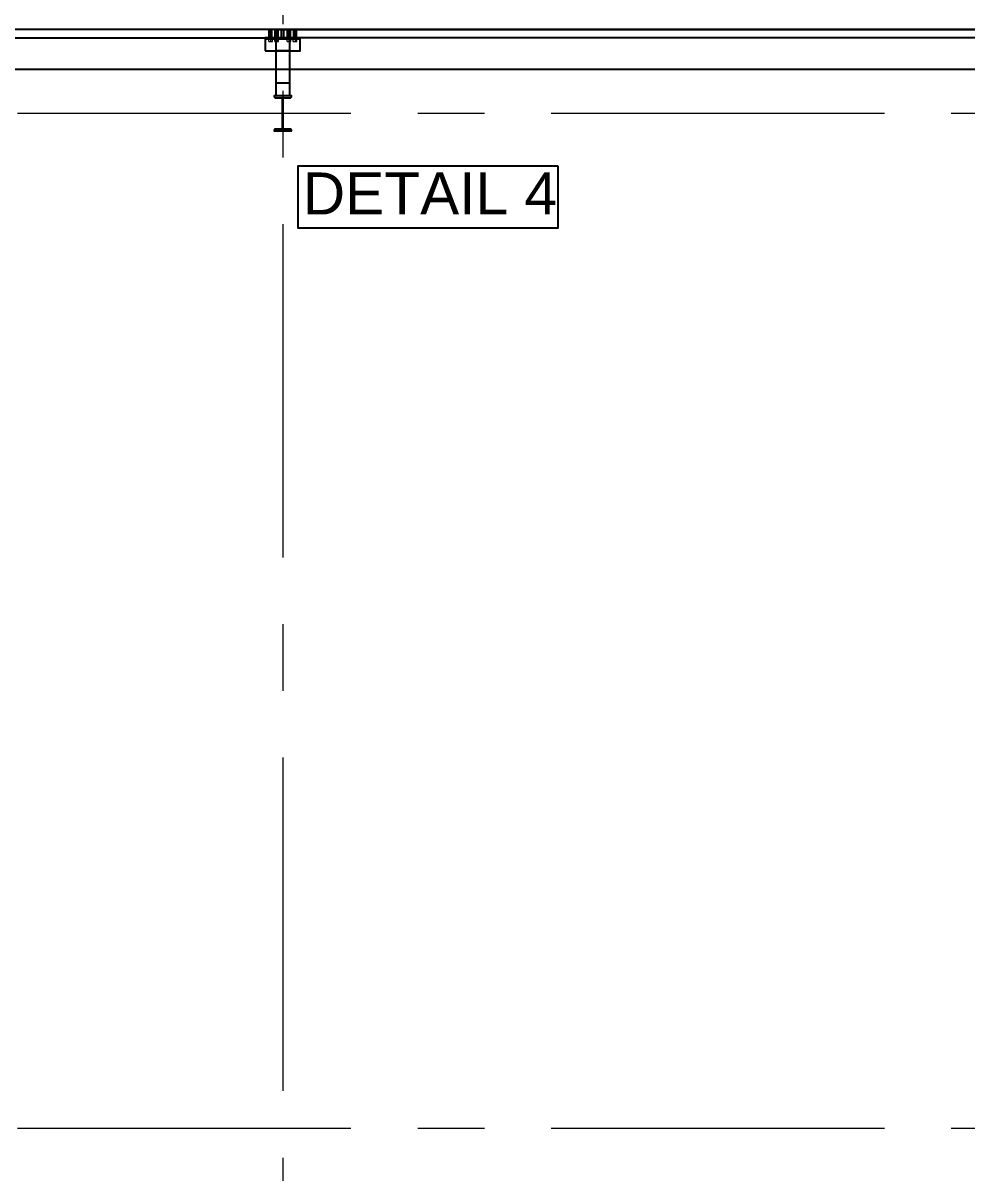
# Model space of a CAD drawing. Header units: millimetres. Extents: x 3470347 to 5996549, y -3470518 to 17149644.
# Drawn here: x 4850808 to 4856201, y 6634573 to 6641144 of the extents above; entities that cross this region are included whole.
import ezdxf
from ezdxf.enums import TextEntityAlignment as Align

# ---------------------------------------------------------------- set-up
doc = ezdxf.new("R2010")
doc.units = ezdxf.units.MM
doc.header["$MEASUREMENT"] = 0
doc.header["$PDMODE"] = 35
doc.header["$PDSIZE"] = -5
doc.linetypes.add('CENTER', pattern=[50.8, 31.75, -6.35, 6.35, -6.35])
doc.layers.get('0').update_dxf_attribs({"linetype": 'CONTINUOUS', "lineweight": 25})
doc.layers.get('DEFPOINTS').update_dxf_attribs({"linetype": 'CONTINUOUS', "lineweight": 25})
for name, color, linetype in [('5', 3, 'CONTINUOUS'), ('BOLT', 1, 'CONTINUOUS'), ('lintel', 2, 'CONTINUOUS')]:
    doc.layers.add(name, color=color, linetype=linetype)
doc.layers.add('CENTER', color=8, linetype='CENTER', lineweight=0)
doc.layers.add('channnel', color=2, linetype='CONTINUOUS', lineweight=15)
doc.styles.add('DIM', font='geniso.shx', dxfattribs={"width": 0.85})
doc.styles.add('TITLE', font='arial.ttf')
doc.dimstyles.new('ST-100', dxfattribs={"dimscale": 100, "dimtxt": 7, "dimasz": 5, "dimexe": 0.18, "dimexo": 0.0625, "dimgap": 0.2, "dimtad": 0, "dimdec": 0, "dimzin": 0, "dimdsep": 46, "dimtxsty": 'DIM', "dimblk": 'OPEN90', "dimcen": 0.09, "dimclrd": 256, "dimclrt": 7, "dimadec": 0, "dimazin": 0, "dimtfac": 1, "dimtdec": 0, "dimtofl": 0, "dimtmove": 0, "dimatfit": 3, "dimldrblk": 'OPEN90', "dimfxl": 1, "dimtolj": 1, "dimtzin": 0, "dimlwd": -1, "dimarcsym": 0})

# ---------------------------------------------------------------- blocks, each defined once
blk = doc.blocks.new('_Open90')
at = {"color": 0, "linetype": 'ByBlock', "lineweight": -2}
for p, q in [((-0.5, 0.5), (0, 0)), ((0, 0), (-1, 0)), ((0, 0), (-0.5, -0.5))]:
    blk.add_line(p, q, dxfattribs=at)
blk = doc.blocks.new('*D1790')
at = {"layer": 'BOLT', "color": 0, "lineweight": -2}
for p, q in [((4832492.9, 6641113.5), (4832492.9, 6644505)), ((4862492.9, 6641113.5), (4862492.9, 6644505))]:
    blk.add_line(p, q, dxfattribs=at)
at = {"layer": 'BOLT'}
for p, q in [((4832992.9, 6644487), (4844999.4, 6644487)), ((4861992.9, 6644487), (4849986.4, 6644487))]:
    blk.add_line(p, q, dxfattribs=at)
at = {"layer": 'DEFPOINTS', "color": 0}
for p in [(4862492.9, 6644487), (4832492.9, 6641107.3), (4862492.9, 6641107.3)]:
    blk.add_point(p, dxfattribs=at)
at = {"layer": 'BOLT', "xscale": 500, "yscale": 500, "zscale": 500, "rotation": 180}
blk.add_blockref('_Open90', (4832492.9, 6644487), dxfattribs=at)
at = {"layer": 'BOLT', "xscale": 500, "yscale": 500, "zscale": 500}
blk.add_blockref('_Open90', (4862492.9, 6644487), dxfattribs=at)
at = {"layer": 'BOLT', "color": 7, "insert": (4847492.9, 6644487), "char_height": 600, "attachment_point": 5, "style": 'DIM'}
blk.add_mtext('\\A1;30000 WALL O/O', dxfattribs=at)

msp = doc.modelspace()

# ---------------------------------------------------------------- hatches: boundary and pattern name
at = {"transparency": 33554559}
h = msp.add_hatch(color=1, dxfattribs=at)
h.dxf.hatch_style = 1
h.paths.add_polyline_path([(4852242.54, 6640527.26), (4852342.54, 6640527.26), (4852342.54, 6640528.06, 0.4142136), (4852332.54, 6640538.06), (4852295.39, 6640538.06), (4852295.39, 6640716.46), (4852332.54, 6640716.46, 0.4142136), (4852342.54, 6640726.46), (4852342.54, 6640727.26), (4852242.54, 6640727.26), (4852242.54, 6640726.46, 0.4142136), (4852252.54, 6640716.46), (4852289.69, 6640716.46), (4852289.69, 6640538.06), (4852252.54, 6640538.06, 0.4142136), (4852242.54, 6640528.06)])

# ---------------------------------------------------------------- linework, layer by layer
at = {"color": 8, "linetype": 'ByBlock'}
for p, q in [((4852214.54, 6641051.26, 0), (4852214.54, 6641107.26, 0)), ((4852222.54, 6641051.26, 0), (4852222.54, 6641107.26, 0)), ((4852230.54, 6641051.26, 0), (4852230.54, 6641107.26, 0)), ((4852249.54, 6641051.26, 0), (4852249.54, 6641107.26, 0)), ((4852257.54, 6641051.26, 0), (4852257.54, 6641107.26, 0)), ((4852265.54, 6641051.26, 0), (4852265.54, 6641107.26, 0)), ((4852319.54, 6641051.26, 0), (4852319.54, 6641107.26, 0)), ((4852327.54, 6641051.26, 0), (4852327.54, 6641107.26, 0)), ((4852335.54, 6641051.26, 0), (4852335.54, 6641107.26, 0)), ((4852354.54, 6641051.26, 0), (4852354.54, 6641107.26, 0)), ((4852362.54, 6641051.26, 0), (4852362.54, 6641107.26, 0)), ((4852370.54, 6641051.26, 0), (4852370.54, 6641107.26, 0))]:
    msp.add_line(p, q, dxfattribs=at)
at = {"color": 2}
for p, q in [((4852285.87, 6641059.26, 0), (4852285.87, 6641107.26, 0)), ((4852285.87, 6641059.26, 0), (4852285.87, 6641107.26, 0)), ((4852299.2, 6641059.26, 0), (4852299.2, 6641107.26, 0)), ((4852299.2, 6641059.26, 0), (4852299.2, 6641107.26, 0))]:
    msp.add_line(p, q, dxfattribs=at)
at = {"color": 3}
msp.add_line((4852392.54, 6641051.26, 0), (4852192.54, 6641051.26, 0), dxfattribs=at)
at = {"color": 8, "elevation": 0}
for points in [[(4832492.87, 6641107.26), (4832492.87, 6611107.26), (4862492.87, 6611107.26), (4862492.87, 6641107.26)], [(4832722.87, 6640877.26), (4832722.87, 6611337.26), (4862262.87, 6611337.26), (4862262.87, 6640877.26)]]:
    msp.add_lwpolyline(points, close=True, dxfattribs=at)
at = {"color": 6, "linetype": 'ByBlock', "elevation": 0}
for points in [[(4852285.87, 6641059.26), (4852285.87, 6641107.26), (4847312.04, 6641107.26), (4847312.04, 6641059.26)], [(4852299.2, 6641059.26), (4852299.2, 6641107.26), (4857106.54, 6641107.26), (4857106.54, 6641059.26)]]:
    msp.add_lwpolyline(points, close=True, dxfattribs=at)
at = {"color": 3, "elevation": 0}
for points in [[(4852192.54, 6640984.26), (4852392.54, 6640984.26), (4852392.54, 6641059.26), (4852192.54, 6641059.26)], [(4852330.04, 6641059.26), (4852330.04, 6640984.26), (4852255.04, 6640984.26), (4852255.04, 6641059.26)], [(4852330.04, 6640802.26), (4852330.04, 6640727.26), (4852255.04, 6640727.26), (4852255.04, 6640802.26)]]:
    msp.add_lwpolyline(points, close=True, dxfattribs=at)
at = {"color": 1, "elevation": 0}
msp.add_lwpolyline([(4852295.39, 6640538.06), (4852295.39, 6640716.46), (4852332.54, 6640716.46, 0.4142136), (4852342.54, 6640726.46), (4852342.54, 6640727.26), (4852242.54, 6640727.26), (4852242.54, 6640726.46, 0.4142136), (4852252.54, 6640716.46), (4852289.69, 6640716.46), (4852289.69, 6640538.06), (4852252.54, 6640538.06, 0.4142136), (4852242.54, 6640528.06), (4852242.54, 6640527.26), (4852342.54, 6640527.26), (4852342.54, 6640528.06, 0.4142136), (4852332.54, 6640538.06)], format="xyb", close=True, dxfattribs=at)
at = {"layer": 'CENTER', "color": 8, "ltscale": 60}
for p, q in [((4852292.54, 6646090.98, 0), (4852292.54, 6608276.48, 0)), ((4864873.95, 6640627.26, 0), (4827811.52, 6640627.26, 0)), ((4864873.95, 6634827.26, 0), (4827811.52, 6634827.26, 0))]:
    msp.add_line(p, q, dxfattribs=at)
at = {"layer": 'channnel', "color": 8, "linetype": 'ByBlock'}
for p, q in [((4852214.54, 6641051.26, 0), (4852214.54, 6641107.26, 0)), ((4852214.54, 6641107.26, 0), (4852230.54, 6641107.26, 0)), ((4852230.54, 6641051.26, 0), (4852230.54, 6641107.26, 0)), ((4852249.54, 6641051.26, 0), (4852249.54, 6641107.26, 0)), ((4852249.54, 6641107.26, 0), (4852265.54, 6641107.26, 0)), ((4852265.54, 6641051.26, 0), (4852265.54, 6641107.26, 0)), ((4852319.54, 6641051.26, 0), (4852319.54, 6641107.26, 0)), ((4852335.54, 6641107.26, 0), (4852319.54, 6641107.26, 0)), ((4852335.54, 6641051.26, 0), (4852335.54, 6641107.26, 0)), ((4852354.54, 6641051.26, 0), (4852354.54, 6641107.26, 0)), ((4852370.54, 6641107.26, 0), (4852354.54, 6641107.26, 0)), ((4852370.54, 6641051.26, 0), (4852370.54, 6641107.26, 0)), ((4852211.87, 6641051.26, 0), (4852233.2, 6641051.26, 0)), ((4852211.87, 6641038.94, 0), (4852211.87, 6641051.26, 0)), ((4852230.54, 6641065.66, 0), (4852214.54, 6641065.66, 0)), ((4852222.54, 6641051.26, 0), (4852222.54, 6641038.94, 0)), ((4852233.2, 6641038.94, 0), (4852233.2, 6641051.26, 0)), ((4852246.87, 6641051.26, 0), (4852268.2, 6641051.26, 0)), ((4852246.87, 6641038.94, 0), (4852246.87, 6641051.26, 0)), ((4852265.54, 6641065.66, 0), (4852249.54, 6641065.66, 0)), ((4852257.54, 6641051.26, 0), (4852257.54, 6641038.94, 0)), ((4852268.2, 6641038.94, 0), (4852268.2, 6641051.26, 0)), ((4852338.2, 6641051.26, 0), (4852316.87, 6641051.26, 0)), ((4852316.87, 6641038.94, 0), (4852316.87, 6641051.26, 0)), ((4852319.54, 6641065.66, 0), (4852335.54, 6641065.66, 0)), ((4852327.54, 6641051.26, 0), (4852327.54, 6641038.94, 0)), ((4852338.2, 6641038.94, 0), (4852338.2, 6641051.26, 0)), ((4852373.2, 6641051.26, 0), (4852351.87, 6641051.26, 0)), ((4852351.87, 6641038.94, 0), (4852351.87, 6641051.26, 0)), ((4852354.54, 6641065.66, 0), (4852370.54, 6641065.66, 0)), ((4852362.54, 6641051.26, 0), (4852362.54, 6641038.94, 0)), ((4852373.2, 6641038.94, 0), (4852373.2, 6641051.26, 0))]:
    msp.add_line(p, q, dxfattribs=at)
at = {"layer": 'channnel', "color": 8, "linetype": 'Continuous'}
for p, q in [((4852229.96, 6641098.43, 0), (4852214.54, 6641105.62, 0)), ((4852229.96, 6641095.4, 0), (4852214.54, 6641102.59, 0)), ((4852230.54, 6641092.09, 0), (4852214.54, 6641099.55, 0)), ((4852230.54, 6641089.06, 0), (4852214.54, 6641096.52, 0)), ((4852230.54, 6641086.02, 0), (4852214.54, 6641093.48, 0)), ((4852230.54, 6641082.99, 0), (4852214.54, 6641090.45, 0)), ((4852230.54, 6641099.68, 0), (4852215.12, 6641106.87, 0)), ((4852230.54, 6641096.64, 0), (4852215.12, 6641103.83, 0)), ((4852230.54, 6641093.61, 0), (4852215.12, 6641100.8, 0)), ((4852229.96, 6641090.85, 0), (4852215.12, 6641097.76, 0)), ((4852229.96, 6641087.81, 0), (4852215.12, 6641094.73, 0)), ((4852229.96, 6641084.78, 0), (4852215.12, 6641091.7, 0)), ((4852229.96, 6641101.47, 0), (4852217.53, 6641107.26, 0)), ((4852230.54, 6641102.71, 0), (4852220.78, 6641107.26, 0)), ((4852229.96, 6641104.5, 0), (4852224.03, 6641107.26, 0)), ((4852230.54, 6641105.75, 0), (4852227.29, 6641107.26, 0)), ((4852264.96, 6641098.43, 0), (4852249.54, 6641105.62, 0)), ((4852264.96, 6641095.4, 0), (4852249.54, 6641102.59, 0)), ((4852265.54, 6641092.09, 0), (4852249.54, 6641099.55, 0)), ((4852265.54, 6641089.06, 0), (4852249.54, 6641096.52, 0)), ((4852265.54, 6641086.02, 0), (4852249.54, 6641093.48, 0)), ((4852265.54, 6641082.99, 0), (4852249.54, 6641090.45, 0)), ((4852265.54, 6641099.68, 0), (4852250.12, 6641106.87, 0)), ((4852265.54, 6641096.64, 0), (4852250.12, 6641103.83, 0)), ((4852265.54, 6641093.61, 0), (4852250.12, 6641100.8, 0)), ((4852264.96, 6641090.85, 0), (4852250.12, 6641097.76, 0)), ((4852264.96, 6641087.81, 0), (4852250.12, 6641094.73, 0)), ((4852264.96, 6641084.78, 0), (4852250.12, 6641091.7, 0)), ((4852264.96, 6641101.47, 0), (4852252.53, 6641107.26, 0)), ((4852265.54, 6641102.71, 0), (4852255.78, 6641107.26, 0)), ((4852264.96, 6641104.5, 0), (4852259.03, 6641107.26, 0)), ((4852265.54, 6641105.75, 0), (4852262.29, 6641107.26, 0)), ((4852319.54, 6641105.75, 0), (4852322.79, 6641107.26, 0)), ((4852319.54, 6641102.71, 0), (4852329.29, 6641107.26, 0)), ((4852319.54, 6641099.68, 0), (4852334.96, 6641106.87, 0)), ((4852319.54, 6641096.64, 0), (4852334.96, 6641103.83, 0)), ((4852319.54, 6641093.61, 0), (4852334.96, 6641100.8, 0)), ((4852319.54, 6641092.09, 0), (4852335.54, 6641099.55, 0)), ((4852319.54, 6641089.06, 0), (4852335.54, 6641096.52, 0)), ((4852319.54, 6641086.02, 0), (4852335.54, 6641093.48, 0)), ((4852319.54, 6641082.99, 0), (4852335.54, 6641090.45, 0)), ((4852320.12, 6641104.5, 0), (4852326.04, 6641107.26, 0)), ((4852320.12, 6641101.47, 0), (4852332.55, 6641107.26, 0)), ((4852320.12, 6641098.43, 0), (4852335.54, 6641105.62, 0)), ((4852320.12, 6641095.4, 0), (4852335.54, 6641102.59, 0)), ((4852320.12, 6641090.85, 0), (4852334.96, 6641097.76, 0)), ((4852320.12, 6641087.81, 0), (4852334.96, 6641094.73, 0)), ((4852320.12, 6641084.78, 0), (4852334.96, 6641091.7, 0)), ((4852354.54, 6641105.75, 0), (4852357.79, 6641107.26, 0)), ((4852354.54, 6641102.71, 0), (4852364.29, 6641107.26, 0)), ((4852354.54, 6641099.68, 0), (4852369.96, 6641106.87, 0)), ((4852354.54, 6641096.64, 0), (4852369.96, 6641103.83, 0)), ((4852354.54, 6641093.61, 0), (4852369.96, 6641100.8, 0)), ((4852354.54, 6641092.09, 0), (4852370.54, 6641099.55, 0)), ((4852354.54, 6641089.06, 0), (4852370.54, 6641096.52, 0)), ((4852354.54, 6641086.02, 0), (4852370.54, 6641093.48, 0)), ((4852354.54, 6641082.99, 0), (4852370.54, 6641090.45, 0)), ((4852355.12, 6641104.5, 0), (4852361.04, 6641107.26, 0)), ((4852355.12, 6641101.47, 0), (4852367.55, 6641107.26, 0)), ((4852355.12, 6641098.43, 0), (4852370.54, 6641105.62, 0)), ((4852355.12, 6641095.4, 0), (4852370.54, 6641102.59, 0)), ((4852355.12, 6641090.85, 0), (4852369.96, 6641097.76, 0)), ((4852355.12, 6641087.81, 0), (4852369.96, 6641094.73, 0)), ((4852355.12, 6641084.78, 0), (4852369.96, 6641091.7, 0)), ((4852230.54, 6641079.95, 0), (4852214.54, 6641087.42, 0)), ((4852230.54, 6641077.38, 0), (4852214.54, 6641084.84, 0)), ((4852230.54, 6641076.92, 0), (4852214.54, 6641084.38, 0)), ((4852230.54, 6641083.45, 0), (4852214.54, 6641084.24, 0)), ((4852230.54, 6641082.85, 0), (4852214.54, 6641078.31, 0)), ((4852230.54, 6641074.35, 0), (4852214.54, 6641081.81, 0)), ((4852230.54, 6641073.89, 0), (4852214.54, 6641081.35, 0)), ((4852230.54, 6641080.42, 0), (4852214.54, 6641075.88, 0)), ((4852214.79, 6641080.18, 0), (4852214.54, 6641080.29, 0)), ((4852230.54, 6641071.31, 0), (4852214.54, 6641078.77, 0)), ((4852214.79, 6641077.14, 0), (4852214.54, 6641077.26, 0)), ((4852230.54, 6641068.28, 0), (4852214.54, 6641075.74, 0)), ((4852230.54, 6641074.48, 0), (4852214.54, 6641075.28, 0)), ((4852214.79, 6641074.11, 0), (4852214.54, 6641074.22, 0)), ((4852229.64, 6641065.66, 0), (4852214.54, 6641072.71, 0)), ((4852214.79, 6641071.07, 0), (4852214.54, 6641071.19, 0)), ((4852223.14, 6641065.66, 0), (4852214.54, 6641069.67, 0)), ((4852214.79, 6641068.04, 0), (4852214.54, 6641068.15, 0)), ((4852216.63, 6641065.66, 0), (4852214.54, 6641066.64, 0)), ((4852214.79, 6641065, 0), (4852214.54, 6641065.12, 0)), ((4852229.96, 6641081.74, 0), (4852215.12, 6641088.66, 0)), ((4852229.96, 6641078.71, 0), (4852215.12, 6641085.63, 0)), ((4852229.96, 6641084.64, 0), (4852215.12, 6641079.56, 0)), ((4852229.96, 6641076.14, 0), (4852215.12, 6641083.05, 0)), ((4852229.96, 6641075.67, 0), (4852215.12, 6641082.59, 0)), ((4852229.96, 6641082.2, 0), (4852215.12, 6641082.46, 0)), ((4852229.96, 6641073.1, 0), (4852215.12, 6641080.02, 0)), ((4852229.96, 6641079.17, 0), (4852215.12, 6641074.09, 0)), ((4852229.96, 6641070.07, 0), (4852215.12, 6641076.99, 0)), ((4852229.96, 6641076.27, 0), (4852215.12, 6641076.52, 0)), ((4852229.96, 6641067.03, 0), (4852215.12, 6641073.95, 0)), ((4852229.96, 6641073.24, 0), (4852215.12, 6641073.49, 0)), ((4852226.39, 6641065.66, 0), (4852215.12, 6641070.92, 0)), ((4852219.88, 6641065.66, 0), (4852215.12, 6641067.88, 0)), ((4852265.54, 6641079.95, 0), (4852249.54, 6641087.42, 0)), ((4852265.54, 6641077.38, 0), (4852249.54, 6641084.84, 0)), ((4852265.54, 6641076.92, 0), (4852249.54, 6641084.38, 0)), ((4852265.54, 6641083.45, 0), (4852249.54, 6641084.24, 0)), ((4852265.54, 6641082.85, 0), (4852249.54, 6641078.31, 0)), ((4852265.54, 6641074.35, 0), (4852249.54, 6641081.81, 0)), ((4852265.54, 6641073.89, 0), (4852249.54, 6641081.35, 0)), ((4852265.54, 6641080.42, 0), (4852249.54, 6641075.88, 0)), ((4852249.79, 6641080.18, 0), (4852249.54, 6641080.29, 0)), ((4852265.54, 6641071.31, 0), (4852249.54, 6641078.77, 0)), ((4852249.79, 6641077.14, 0), (4852249.54, 6641077.26, 0)), ((4852265.54, 6641068.28, 0), (4852249.54, 6641075.74, 0)), ((4852265.54, 6641074.48, 0), (4852249.54, 6641075.28, 0)), ((4852249.79, 6641074.11, 0), (4852249.54, 6641074.22, 0)), ((4852264.64, 6641065.66, 0), (4852249.54, 6641072.71, 0)), ((4852249.79, 6641071.07, 0), (4852249.54, 6641071.19, 0)), ((4852258.14, 6641065.66, 0), (4852249.54, 6641069.67, 0)), ((4852249.79, 6641068.04, 0), (4852249.54, 6641068.15, 0)), ((4852251.63, 6641065.66, 0), (4852249.54, 6641066.64, 0)), ((4852249.79, 6641065, 0), (4852249.54, 6641065.12, 0)), ((4852264.96, 6641081.74, 0), (4852250.12, 6641088.66, 0)), ((4852264.96, 6641078.71, 0), (4852250.12, 6641085.63, 0)), ((4852264.96, 6641084.64, 0), (4852250.12, 6641079.56, 0)), ((4852264.96, 6641076.14, 0), (4852250.12, 6641083.05, 0)), ((4852264.96, 6641075.67, 0), (4852250.12, 6641082.59, 0)), ((4852264.96, 6641082.2, 0), (4852250.12, 6641082.46, 0)), ((4852264.96, 6641073.1, 0), (4852250.12, 6641080.02, 0)), ((4852264.96, 6641079.17, 0), (4852250.12, 6641074.09, 0)), ((4852264.96, 6641070.07, 0), (4852250.12, 6641076.99, 0)), ((4852264.96, 6641076.27, 0), (4852250.12, 6641076.52, 0)), ((4852264.96, 6641067.03, 0), (4852250.12, 6641073.95, 0)), ((4852264.96, 6641073.24, 0), (4852250.12, 6641073.49, 0)), ((4852261.39, 6641065.66, 0), (4852250.12, 6641070.92, 0)), ((4852254.88, 6641065.66, 0), (4852250.12, 6641067.88, 0)), ((4852319.54, 6641079.95, 0), (4852335.54, 6641087.42, 0)), ((4852319.54, 6641077.38, 0), (4852335.54, 6641084.84, 0)), ((4852319.54, 6641076.92, 0), (4852335.54, 6641084.38, 0)), ((4852319.54, 6641083.45, 0), (4852335.54, 6641084.24, 0)), ((4852319.54, 6641082.85, 0), (4852335.54, 6641078.31, 0)), ((4852319.54, 6641074.35, 0), (4852335.54, 6641081.81, 0)), ((4852319.54, 6641073.89, 0), (4852335.54, 6641081.35, 0)), ((4852319.54, 6641080.42, 0), (4852335.54, 6641075.88, 0)), ((4852319.54, 6641071.31, 0), (4852335.54, 6641078.77, 0)), ((4852319.54, 6641068.28, 0), (4852335.54, 6641075.74, 0)), ((4852319.54, 6641074.48, 0), (4852335.54, 6641075.28, 0)), ((4852320.12, 6641081.74, 0), (4852334.96, 6641088.66, 0)), ((4852320.12, 6641078.71, 0), (4852334.96, 6641085.63, 0)), ((4852320.12, 6641084.64, 0), (4852334.96, 6641079.56, 0)), ((4852320.12, 6641076.14, 0), (4852334.96, 6641083.05, 0)), ((4852320.12, 6641075.67, 0), (4852334.96, 6641082.59, 0)), ((4852320.12, 6641082.2, 0), (4852334.96, 6641082.46, 0)), ((4852320.12, 6641073.1, 0), (4852334.96, 6641080.02, 0)), ((4852320.12, 6641079.17, 0), (4852334.96, 6641074.09, 0)), ((4852320.12, 6641070.07, 0), (4852334.96, 6641076.99, 0)), ((4852320.12, 6641076.27, 0), (4852334.96, 6641076.52, 0)), ((4852320.12, 6641067.03, 0), (4852334.96, 6641073.95, 0)), ((4852320.12, 6641073.24, 0), (4852334.96, 6641073.49, 0)), ((4852320.43, 6641065.66, 0), (4852335.54, 6641072.71, 0)), ((4852323.68, 6641065.66, 0), (4852334.96, 6641070.92, 0)), ((4852326.94, 6641065.66, 0), (4852335.54, 6641069.67, 0)), ((4852330.19, 6641065.66, 0), (4852334.96, 6641067.88, 0)), ((4852333.44, 6641065.66, 0), (4852335.54, 6641066.64, 0)), ((4852335.29, 6641080.18, 0), (4852335.54, 6641080.29, 0)), ((4852335.29, 6641077.14, 0), (4852335.54, 6641077.26, 0)), ((4852335.29, 6641074.11, 0), (4852335.54, 6641074.22, 0)), ((4852335.29, 6641071.07, 0), (4852335.54, 6641071.19, 0)), ((4852335.29, 6641068.04, 0), (4852335.54, 6641068.15, 0)), ((4852335.29, 6641065, 0), (4852335.54, 6641065.12, 0)), ((4852354.54, 6641079.95, 0), (4852370.54, 6641087.42, 0)), ((4852354.54, 6641077.38, 0), (4852370.54, 6641084.84, 0)), ((4852354.54, 6641076.92, 0), (4852370.54, 6641084.38, 0)), ((4852354.54, 6641083.45, 0), (4852370.54, 6641084.24, 0)), ((4852354.54, 6641082.85, 0), (4852370.54, 6641078.31, 0)), ((4852354.54, 6641074.35, 0), (4852370.54, 6641081.81, 0)), ((4852354.54, 6641073.89, 0), (4852370.54, 6641081.35, 0)), ((4852354.54, 6641080.42, 0), (4852370.54, 6641075.88, 0)), ((4852354.54, 6641071.31, 0), (4852370.54, 6641078.77, 0)), ((4852354.54, 6641068.28, 0), (4852370.54, 6641075.74, 0)), ((4852354.54, 6641074.48, 0), (4852370.54, 6641075.28, 0)), ((4852355.12, 6641081.74, 0), (4852369.96, 6641088.66, 0)), ((4852355.12, 6641078.71, 0), (4852369.96, 6641085.63, 0)), ((4852355.12, 6641084.64, 0), (4852369.96, 6641079.56, 0)), ((4852355.12, 6641076.14, 0), (4852369.96, 6641083.05, 0)), ((4852355.12, 6641075.67, 0), (4852369.96, 6641082.59, 0)), ((4852355.12, 6641082.2, 0), (4852369.96, 6641082.46, 0)), ((4852355.12, 6641073.1, 0), (4852369.96, 6641080.02, 0)), ((4852355.12, 6641079.17, 0), (4852369.96, 6641074.09, 0)), ((4852355.12, 6641070.07, 0), (4852369.96, 6641076.99, 0)), ((4852355.12, 6641076.27, 0), (4852369.96, 6641076.52, 0)), ((4852355.12, 6641067.03, 0), (4852369.96, 6641073.95, 0)), ((4852355.12, 6641073.24, 0), (4852369.96, 6641073.49, 0)), ((4852355.43, 6641065.66, 0), (4852370.54, 6641072.71, 0)), ((4852358.68, 6641065.66, 0), (4852369.96, 6641070.92, 0)), ((4852361.94, 6641065.66, 0), (4852370.54, 6641069.67, 0)), ((4852365.19, 6641065.66, 0), (4852369.96, 6641067.88, 0)), ((4852368.44, 6641065.66, 0), (4852370.54, 6641066.64, 0)), ((4852370.29, 6641080.18, 0), (4852370.54, 6641080.29, 0)), ((4852370.29, 6641077.14, 0), (4852370.54, 6641077.26, 0)), ((4852370.29, 6641074.11, 0), (4852370.54, 6641074.22, 0)), ((4852370.29, 6641071.07, 0), (4852370.54, 6641071.19, 0)), ((4852370.29, 6641068.04, 0), (4852370.54, 6641068.15, 0)), ((4852370.29, 6641065, 0), (4852370.54, 6641065.12, 0))]:
    msp.add_line(p, q, dxfattribs=at)
for centre, radius, start, end in [((4852214.83, 6641106.24, 0), 0.688, 65, 245), ((4852214.83, 6641103.21, 0), 0.688, 65, 245), ((4852214.83, 6641100.18, 0), 0.688, 65, 245), ((4852214.83, 6641097.14, 0), 0.688, 65, 245), ((4852214.83, 6641094.11, 0), 0.688, 65, 245), ((4852214.83, 6641091.07, 0), 0.688, 65, 245), ((4852230.25, 6641105.12, 0), 0.688, 245, 65), ((4852230.25, 6641102.09, 0), 0.687, 245, 65), ((4852230.25, 6641099.05, 0), 0.688, 245, 65), ((4852230.25, 6641096.02, 0), 0.688, 245, 65), ((4852230.25, 6641091.47, 0), 0.688, 245, 65), ((4852249.83, 6641106.24, 0), 0.688, 65, 245), ((4852249.83, 6641103.21, 0), 0.688, 65, 245), ((4852249.83, 6641100.18, 0), 0.688, 65, 245), ((4852249.83, 6641097.14, 0), 0.688, 65, 245), ((4852249.83, 6641094.11, 0), 0.688, 65, 245), ((4852249.83, 6641091.07, 0), 0.688, 65, 245), ((4852265.25, 6641105.12, 0), 0.688, 245, 65), ((4852265.25, 6641102.09, 0), 0.687, 245, 65), ((4852265.25, 6641099.05, 0), 0.688, 245, 65), ((4852265.25, 6641096.02, 0), 0.688, 245, 65), ((4852265.25, 6641091.47, 0), 0.688, 245, 65), ((4852319.83, 6641105.12, 0), 0.688, 115, 295), ((4852319.83, 6641102.09, 0), 0.687, 115, 295), ((4852319.83, 6641099.05, 0), 0.688, 115, 295), ((4852319.83, 6641096.02, 0), 0.688, 115, 295), ((4852319.83, 6641091.47, 0), 0.688, 115, 295), ((4852335.25, 6641106.24, 0), 0.688, 295, 115), ((4852335.25, 6641103.21, 0), 0.688, 295, 115), ((4852335.25, 6641100.18, 0), 0.688, 295, 115), ((4852335.25, 6641097.14, 0), 0.688, 295, 115), ((4852335.25, 6641094.11, 0), 0.688, 295, 115), ((4852335.25, 6641091.07, 0), 0.688, 295, 115), ((4852354.83, 6641105.12, 0), 0.688, 115, 295), ((4852354.83, 6641102.09, 0), 0.687, 115, 295), ((4852354.83, 6641099.05, 0), 0.688, 115, 295), ((4852354.83, 6641096.02, 0), 0.688, 115, 295), ((4852354.83, 6641091.47, 0), 0.688, 115, 295), ((4852370.25, 6641106.24, 0), 0.688, 295, 115), ((4852370.25, 6641103.21, 0), 0.688, 295, 115), ((4852370.25, 6641100.18, 0), 0.688, 295, 115), ((4852370.25, 6641097.14, 0), 0.688, 295, 115), ((4852370.25, 6641094.11, 0), 0.688, 295, 115), ((4852370.25, 6641091.07, 0), 0.688, 295, 115), ((4852222.39, 6641078.5, 0), 8.28, 151.433901, 198.471598), ((4852214.83, 6641088.04, 0), 0.688, 65, 245), ((4852214.83, 6641085, 0), 0.687, 65, 245), ((4852214.83, 6641082.43, 0), 0.688, 65, 245), ((4852214.83, 6641081.97, 0), 0.688, 65, 245), ((4852214.83, 6641079.4, 0), 0.688, 65, 245), ((4852214.83, 6641078.94, 0), 0.688, 65, 245), ((4852214.83, 6641076.36, 0), 0.688, 65, 245), ((4852214.83, 6641075.9, 0), 0.688, 65, 245), ((4852214.83, 6641073.33, 0), 0.688, 65, 245), ((4852214.83, 6641070.29, 0), 0.688, 65, 245), ((4852214.83, 6641067.26, 0), 0.688, 65, 245), ((4852194.11, 6641078.35, 0), 21.43, 348.541289, 17.644831), ((4852194.11, 6641077.75, 0), 21.43, 348.541289, 17.644831), ((4852250.96, 6641080.38, 0), 21.43, 168.541289, 197.644831), ((4852230.25, 6641088.43, 0), 0.688, 245, 65), ((4852230.25, 6641085.4, 0), 0.687, 245, 65), ((4852230.25, 6641082.83, 0), 0.687, 245, 65), ((4852230.25, 6641082.37, 0), 0.688, 245, 65), ((4852222.69, 6641080.23, 0), 8.28, 331.433901, 18.471598), ((4852230.25, 6641079.79, 0), 0.687, 245, 65), ((4852230.25, 6641079.33, 0), 0.688, 245, 65), ((4852230.25, 6641076.76, 0), 0.687, 245, 65), ((4852230.25, 6641076.3, 0), 0.687, 245, 65), ((4852230.25, 6641073.86, 0), 0.688, 245, 65), ((4852230.25, 6641073.72, 0), 0.687, 245, 65), ((4852230.25, 6641070.69, 0), 0.687, 245, 65), ((4852230.25, 6641067.66, 0), 0.687, 245, 65), ((4852257.39, 6641078.5, 0), 8.28, 151.433901, 198.471598), ((4852249.83, 6641088.04, 0), 0.688, 65, 245), ((4852249.83, 6641085, 0), 0.687, 65, 245), ((4852249.83, 6641082.43, 0), 0.688, 65, 245), ((4852249.83, 6641081.97, 0), 0.688, 65, 245), ((4852249.83, 6641079.4, 0), 0.688, 65, 245), ((4852249.83, 6641078.94, 0), 0.688, 65, 245), ((4852249.83, 6641076.36, 0), 0.688, 65, 245), ((4852249.83, 6641075.9, 0), 0.688, 65, 245), ((4852249.83, 6641073.33, 0), 0.688, 65, 245), ((4852249.83, 6641070.29, 0), 0.688, 65, 245), ((4852249.83, 6641067.26, 0), 0.688, 65, 245), ((4852229.11, 6641078.35, 0), 21.43, 348.541289, 17.644831), ((4852229.11, 6641077.75, 0), 21.43, 348.541289, 17.644831), ((4852285.96, 6641080.38, 0), 21.43, 168.541289, 197.644831), ((4852265.25, 6641088.43, 0), 0.688, 245, 65), ((4852265.25, 6641085.4, 0), 0.687, 245, 65), ((4852265.25, 6641082.83, 0), 0.687, 245, 65), ((4852265.25, 6641082.37, 0), 0.688, 245, 65), ((4852257.69, 6641080.23, 0), 8.28, 331.433901, 18.471598), ((4852265.25, 6641079.79, 0), 0.687, 245, 65), ((4852265.25, 6641079.33, 0), 0.688, 245, 65), ((4852265.25, 6641076.76, 0), 0.687, 245, 65), ((4852265.25, 6641076.3, 0), 0.687, 245, 65), ((4852265.25, 6641073.86, 0), 0.688, 245, 65), ((4852265.25, 6641073.72, 0), 0.687, 245, 65), ((4852265.25, 6641070.69, 0), 0.687, 245, 65), ((4852265.25, 6641067.66, 0), 0.687, 245, 65), ((4852327.39, 6641080.23, 0), 8.28, 161.528402, 208.566099), ((4852319.83, 6641088.43, 0), 0.688, 115, 295), ((4852319.83, 6641085.4, 0), 0.687, 115, 295), ((4852319.83, 6641082.83, 0), 0.687, 115, 295), ((4852319.83, 6641082.37, 0), 0.688, 115, 295), ((4852319.83, 6641079.79, 0), 0.687, 115, 295), ((4852319.83, 6641079.33, 0), 0.688, 115, 295), ((4852319.83, 6641076.76, 0), 0.687, 115, 295), ((4852319.83, 6641076.3, 0), 0.687, 115, 295), ((4852319.83, 6641073.86, 0), 0.688, 115, 295), ((4852319.83, 6641073.72, 0), 0.687, 115, 295), ((4852319.83, 6641070.69, 0), 0.687, 115, 295), ((4852319.83, 6641067.66, 0), 0.687, 115, 295), ((4852299.11, 6641080.38, 0), 21.43, 342.355169, 11.458711), ((4852355.96, 6641078.35, 0), 21.43, 162.355169, 191.458711), ((4852355.96, 6641077.75, 0), 21.43, 162.355169, 191.458711), ((4852335.25, 6641088.04, 0), 0.688, 295, 115), ((4852335.25, 6641085, 0), 0.687, 295, 115), ((4852335.25, 6641082.43, 0), 0.688, 295, 115), ((4852335.25, 6641081.97, 0), 0.688, 295, 115), ((4852327.69, 6641078.5, 0), 8.28, 341.528402, 28.566099), ((4852335.25, 6641079.4, 0), 0.688, 295, 115), ((4852335.25, 6641078.94, 0), 0.688, 295, 115), ((4852335.25, 6641076.36, 0), 0.688, 295, 115), ((4852335.25, 6641075.9, 0), 0.688, 295, 115), ((4852335.25, 6641073.33, 0), 0.688, 295, 115), ((4852335.25, 6641070.29, 0), 0.688, 295, 115), ((4852335.25, 6641067.26, 0), 0.688, 295, 115), ((4852362.39, 6641080.23, 0), 8.28, 161.528402, 208.566099), ((4852354.83, 6641088.43, 0), 0.688, 115, 295), ((4852354.83, 6641085.4, 0), 0.687, 115, 295), ((4852354.83, 6641082.83, 0), 0.687, 115, 295), ((4852354.83, 6641082.37, 0), 0.688, 115, 295), ((4852354.83, 6641079.79, 0), 0.687, 115, 295), ((4852354.83, 6641079.33, 0), 0.688, 115, 295), ((4852354.83, 6641076.76, 0), 0.687, 115, 295), ((4852354.83, 6641076.3, 0), 0.687, 115, 295), ((4852354.83, 6641073.86, 0), 0.688, 115, 295), ((4852354.83, 6641073.72, 0), 0.687, 115, 295), ((4852354.83, 6641070.69, 0), 0.687, 115, 295), ((4852354.83, 6641067.66, 0), 0.687, 115, 295), ((4852334.11, 6641080.38, 0), 21.43, 342.355169, 11.458711), ((4852390.96, 6641078.35, 0), 21.43, 162.355169, 191.458711), ((4852390.96, 6641077.75, 0), 21.43, 162.355169, 191.458711), ((4852370.25, 6641088.04, 0), 0.688, 295, 115), ((4852370.25, 6641085, 0), 0.687, 295, 115), ((4852370.25, 6641082.43, 0), 0.688, 295, 115), ((4852370.25, 6641081.97, 0), 0.688, 295, 115), ((4852362.69, 6641078.5, 0), 8.28, 341.528402, 28.566099), ((4852370.25, 6641079.4, 0), 0.688, 295, 115), ((4852370.25, 6641078.94, 0), 0.688, 295, 115), ((4852370.25, 6641076.36, 0), 0.688, 295, 115), ((4852370.25, 6641075.9, 0), 0.688, 295, 115), ((4852370.25, 6641073.33, 0), 0.688, 295, 115), ((4852370.25, 6641070.29, 0), 0.688, 295, 115), ((4852370.25, 6641067.26, 0), 0.688, 295, 115)]:
    msp.add_arc(centre, radius, start, end, dxfattribs=at)
at = {"layer": 'channnel', "color": 8, "linetype": 'ByBlock'}
for centre in [(4852217.2, 6641052.48, 0), (4852227.87, 6641052.48, 0), (4852252.2, 6641052.48, 0), (4852262.87, 6641052.48, 0), (4852322.2, 6641052.48, 0), (4852332.87, 6641052.48, 0), (4852357.2, 6641052.48, 0), (4852367.87, 6641052.48, 0)]:
    msp.add_arc(centre, 14.55, 248.498425, 291.501575, dxfattribs=at)
at = {"layer": 'lintel', "color": 5, "linetype": 'ByBlock', "elevation": 0}
msp.add_lwpolyline([(4852255.04, 6641107.26), (4852330.04, 6641107.26), (4852330.04, 6640727.26), (4852255.04, 6640727.26), (4852255.04, 6641107.26)], dxfattribs=at)
at = {"layer": 'lintel', "color": 1, "linetype": 'ByBlock'}
msp.add_lwpolyline([(4853865.73, 6640326.03), (4852378.94, 6640326.03), (4852378.94, 6639973.33), (4853865.73, 6639973.33)], close=True, dxfattribs=at)

# ---------------------------------------------------------------- texts
at = {"layer": '5', "linetype": 'ByBlock', "style": 'TITLE'}
msp.add_text('DETAIL 4', height=240, dxfattribs=at).set_placement((4853132.9, 6640169.85), align=Align.MIDDLE_CENTER)

# ---------------------------------------------------------------- dimensions: what is measured, and where the dimension line sits
at = {"layer": 'BOLT'}
dim = msp.add_linear_dim(base=(4862492.87, 6644486.97, 0), p1=(4832492.87, 6641107.26, 0), p2=(4862492.87, 6641107.26, 0), text='<> WALL O/O', dimstyle='ST-100', override={"dimtxt": 6, "dimtxsty": 'DIM', "dimblk": 'Open90', "dimtmove": 1}, dxfattribs=at)
dim.commit()
dim.dimension.update_dxf_attribs({"geometry": '*D1790', "text_midpoint": (4847492.87, 6644486.97, 0)})

doc.saveas('drawing.dxf')
